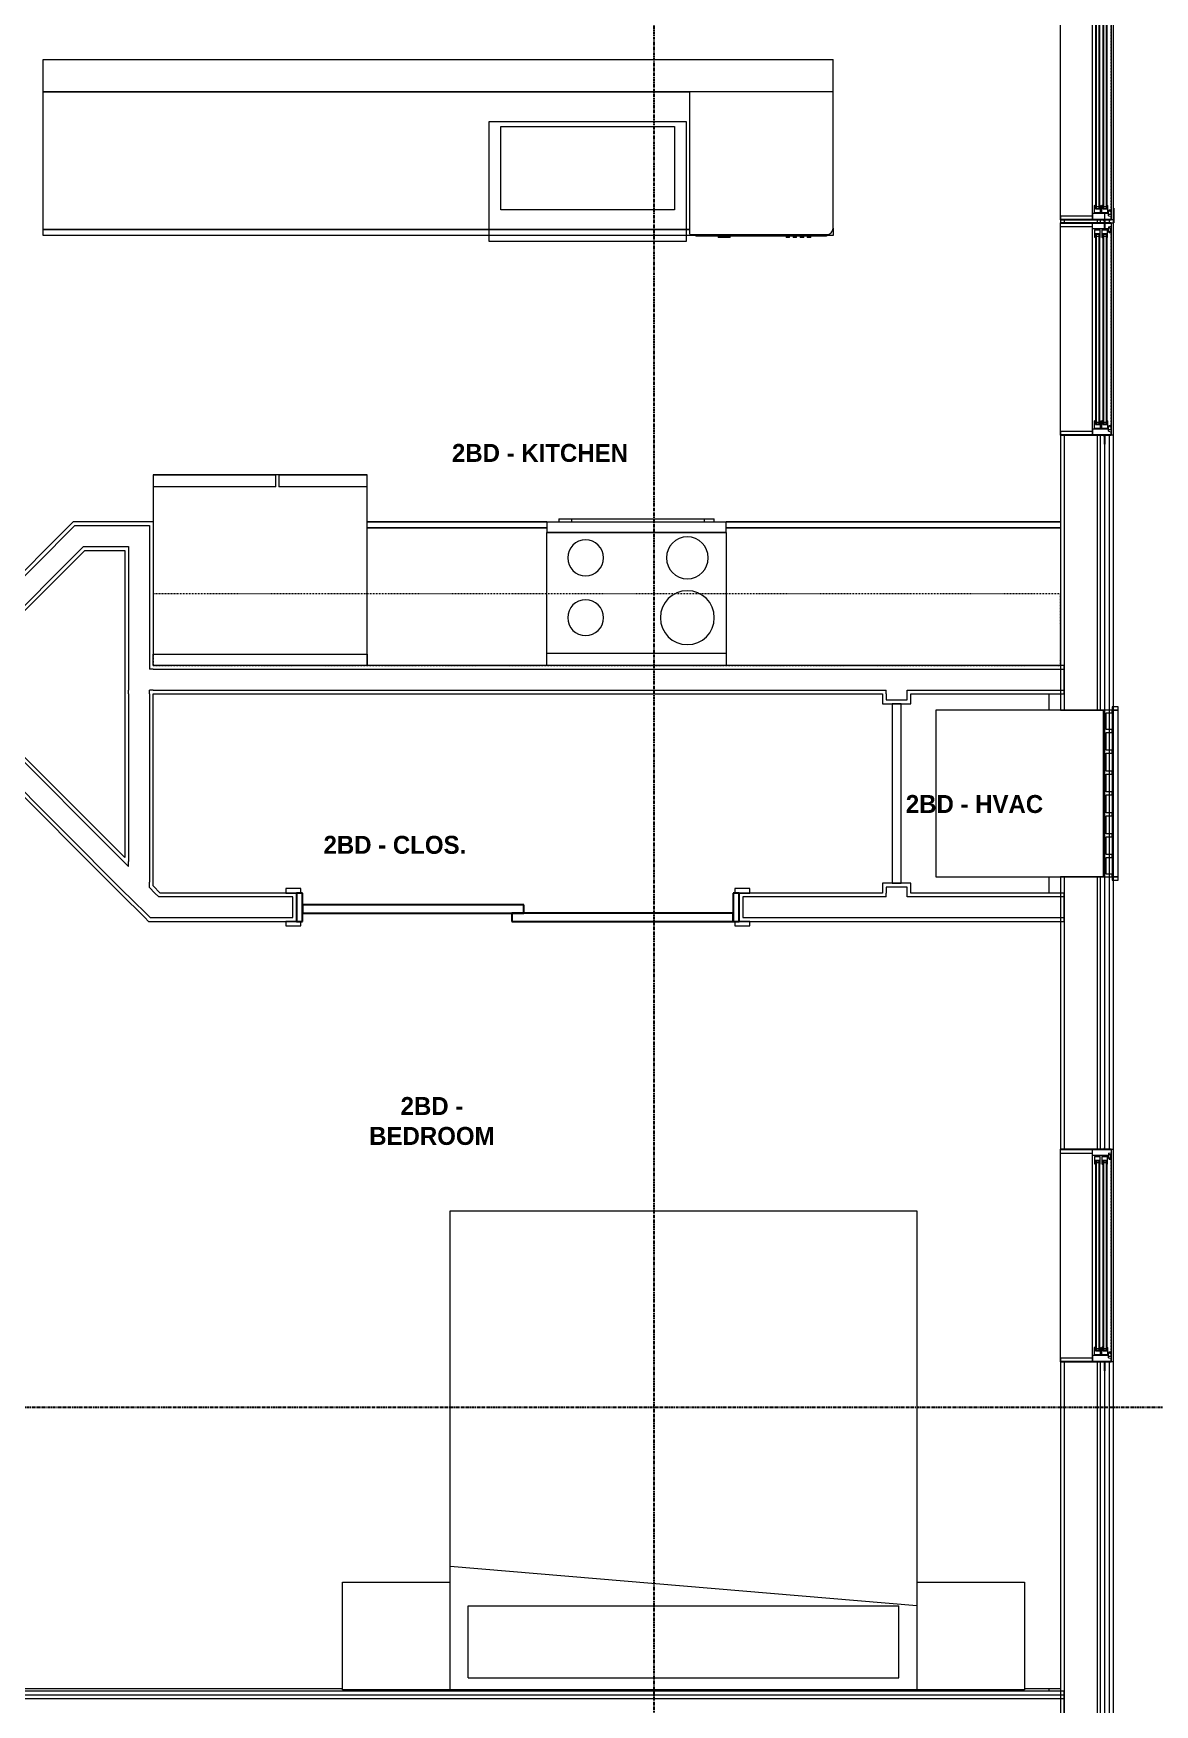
# Model space of a CAD drawing. Header units: inches. Extents: x -4093 to -1777, y 9773 to 12264.
# Drawn here: x -2277.1 to -2089.7, y 10417.6 to 10696.8 of the extents above; entities that cross this region are included whole.
import ezdxf

# ---------------------------------------------------------------- set-up
doc = ezdxf.new("R2010")
doc.units = ezdxf.units.IN
doc.header["$MEASUREMENT"] = 0
doc.linetypes.add('Dash', pattern=[0.25, 0.125, -0.125])
doc.linetypes.add('Grid Line 1_2_', pattern=[0.875, 0.5, -0.125, 0.125, -0.125])
for name, color, linetype, lineweight in [('0-1', 7, 'Continuous', 5), ('0-2', 7, 'Continuous', 9), ('A-AREA-IDEN', 2, 'Continuous', 9), ('A-DETL-GENF', 92, 'Continuous', 18), ('A-DETL-GENF-HDLN', 1, 'Dash', 9), ('A-DOOR-1', 7, 'Continuous', 9), ('A-DOOR-2', 10, 'Continuous', 30), ('A-DOOR-FRAM-1', 10, 'Continuous', 30), ('A-FLOR-1', 7, 'Continuous', 9), ('A-FLOR-2', 192, 'Continuous', 9), ('A-GENM', 5, 'Continuous', 9), ('A-GLAZ', 151, 'Continuous', 18), ('A-GLAZ-1', 151, 'Continuous', 9), ('A-GLAZ-2', 151, 'Continuous', 30), ('A-WALL', 113, 'Continuous', 18), ('A-WALL-1', 7, 'Continuous', 9), ('A-WALL-2', 250, 'Continuous', 18), ('A-WALL-3', 113, 'Continuous', 9), ('I-FURN-1', 7, 'Continuous', 9), ('I-WALL-1', 7, 'Continuous', 9), ('P-SANR-FIXT-1', 7, 'Continuous', 9), ('Q-CASE-1', 7, 'Continuous', 9), ('Q-CASE-HDLN-1', 7, 'Dash', 9), ('Q-SPCQ-1', 7, 'Continuous', 9), ('S-GRID-1', 1, 'Grid Line 1_2_', 30)]:
    doc.layers.add(name, color=color, linetype=linetype, lineweight=lineweight)
doc.styles.add('Century Gothic_B', font='GOTHICB.TTF', dxfattribs={"height": 3})

# ---------------------------------------------------------------- blocks, each defined once
blk = doc.blocks.new('083100 - Access Doors and Panels - Type 1 - ACCESS PANEL - 2-6 X 6-0-3934919-BACKGROUND - 1ST FLOOR')
at = {"layer": 'A-DOOR-1'}
for p, q in [((15, 0.75), (-15, 0.75)), ((-15, 0.75), (-15, -0.75)), ((15, -0.75), (15, 0.75)), ((-15, -0.75), (15, -0.75))]:
    blk.add_line(p, q, dxfattribs=at)
blk = doc.blocks.new('SLIDING - FLUSH - SLIDING - FLUSH - 6-0 x 6-8-4335089-BACKGROUND - 1ST FLOOR')
at = {"layer": 'A-DOOR-1'}
for p, q in [((-36.25, 3), (-38.75, 3)), ((-38.75, 3), (-38.75, 2.25)), ((-36.25, 2.25), (-36.25, 3)), ((36.25, 3), (36.25, 2.25)), ((38.75, 3), (36.25, 3)), ((38.75, 2.25), (38.75, 3)), ((-38.75, 2.25), (-36.25, 2.25)), ((36.25, 2.25), (38.75, 2.25)), ((-36.25, -2.5), (-38.75, -2.5)), ((-38.75, -2.5), (-38.75, -3.25)), ((-36.25, -3.25), (-36.25, -2.5)), ((38.75, -2.5), (36.25, -2.5)), ((36.25, -2.5), (36.25, -3.25)), ((38.75, -3.25), (38.75, -2.5)), ((-38.75, -3.25), (-36.25, -3.25)), ((36.25, -3.25), (38.75, -3.25))]:
    blk.add_line(p, q, dxfattribs=at)
at = {"layer": 'A-DOOR-2'}
for p, q in [((1, 2.25), (-36, 2.25)), ((-36, 2.25), (-36, 0.875)), ((-36, 0.875), (1, 0.875)), ((36, 0.875), (-1, 0.875)), ((-1, 0.875), (-1, -0.5)), ((1, 0.875), (1, 2.25)), ((36, -0.5), (36, 0.875)), ((-1, -0.5), (36, -0.5))]:
    blk.add_line(p, q, dxfattribs=at)
at = {"layer": 'A-DOOR-FRAM-1'}
for p, q in [((-36, 2.25), (-37, 2.25)), ((-37, 2.25), (-37, -2.5)), ((-36, -2.5), (-36, 2.25)), ((37, 2.25), (36, 2.25)), ((36, 2.25), (36, -2.5)), ((37, -2.5), (37, 2.25)), ((-37, -2.5), (-36, -2.5)), ((36, -2.5), (37, -2.5))]:
    blk.add_line(p, q, dxfattribs=at)
blk = doc.blocks.new('Bed-Standard - King 78_ x 80_-V9-BACKGROUND - 1ST FLOOR')
at = {"layer": 'I-FURN-1'}
for p, q in [((-28.31, 41.8), (49.69, 41.8)), ((-28.31, -38.2), (-28.31, 41.8)), ((49.69, 41.8), (49.69, -38.2)), ((49.69, -24.2), (-28.31, -17.63)), ((-25.31, -24.2), (46.69, -24.2)), ((-25.31, -36.2), (-25.31, -24.2)), ((46.69, -36.2), (46.69, -24.2)), ((-25.31, -36.2), (46.69, -36.2)), ((49.69, -38.2), (-28.31, -38.2))]:
    blk.add_line(p, q, dxfattribs=at)
blk = doc.blocks.new('Table-Night Stand - 18_ x 18_ x 24_-V25-BACKGROUND - 1ST FLOOR')
at = {"layer": 'I-FURN-1'}
for p, q in [((0.15, 0), (18.15, 0)), ((18.15, 0), (18.15, -18)), ((18.15, -18), (0.15, -18))]:
    blk.add_line(p, q, dxfattribs=at)
blk = doc.blocks.new('Table-Night Stand - 18_ x 18_ x 24_-V24-BACKGROUND - 1ST FLOOR')
at = {"layer": 'I-FURN-1'}
for p, q in [((0.15, 0), (18.15, 0)), ((0.15, -18), (0.15, 0)), ((18.15, -18), (0.15, -18))]:
    blk.add_line(p, q, dxfattribs=at)
blk = doc.blocks.new('SWING - SINGLE - FLUSH - SWING - FLUSH - 2-10 x 6-8 - PRIVACY-4346066-BACKGROUND - 1ST FLOOR')
at = {"layer": 'A-DOOR-1'}
for p, q in [((-17, 2.87), (-20, 2.87)), ((-20, 2.87), (-20, -2.38)), ((-17, -2.38), (-17, 2.87)), ((20, 2.87), (17, 2.87)), ((17, 2.87), (17, -2.38)), ((20, -2.38), (20, 2.87)), ((-20, -2.38), (-17, -2.38)), ((-17, -2.38), (-20, -2.38)), ((-20, -2.38), (-20, -2.88)), ((-17, -2.88), (-17, -2.38)), ((17, -2.38), (20, -2.38)), ((20, -2.38), (17, -2.38)), ((17, -2.38), (17, -2.88)), ((20, -2.88), (20, -2.38)), ((-20, -2.88), (-17, -2.88)), ((17, -2.88), (20, -2.88))]:
    blk.add_line(p, q, dxfattribs=at)
blk.add_arc((17, 2.37), 34.07, 93.3657, 180, dxfattribs=at)
at = {"layer": 'A-DOOR-2'}
for p, q in [((15, 2.37), (15, 36.38)), ((17, 36.38), (15, 36.38)), ((17, 2.37), (17, 36.38)), ((17, 2.37), (15, 2.37))]:
    blk.add_line(p, q, dxfattribs=at)
blk = doc.blocks.new('OD_CW_Base Cabinet - OD_CW_Base Cabinet-V86-BACKGROUND - 1ST FLOOR')
at = {"layer": 'Q-CASE-1'}
for p, q in [((116.59, 22.12), (116.59, 24)), ((116.59, 24), (116.59, 22.12)), ((0.74, 1), (56.59, 1)), ((56.59, 1), (0.74, 1)), ((0.74, 0), (56.59, 0)), ((56.59, 0), (0.74, 0)), ((86.59, 1), (116.59, 1)), ((116.59, 1), (86.59, 1)), ((86.59, 0), (116.59, 0)), ((116.59, 0), (86.59, 0))]:
    blk.add_line(p, q, dxfattribs=at)
blk = doc.blocks.new('OD_CW_Upper Cabinet - OD_CW_Upper Cabinet-4366986-BACKGROUND - 1ST FLOOR')
at = {"layer": 'Q-CASE-HDLN-1'}
for p, q in [((152.34, 24), (0.74, 24)), ((0.74, 24), (0.74, 12)), ((152.34, 12), (152.34, 24)), ((0.74, 12), (152.34, 12))]:
    blk.add_line(p, q, dxfattribs=at)
blk = doc.blocks.new('Refrigerator_-_Side-by-Side_6047 - 36_ X 30_-345559-BACKGROUND - 1ST FLOOR')
at = {"layer": 'Q-SPCQ-1'}
for p, q in [((17.87, 14.42), (-17.88, 14.42)), ((-17.88, 14.42), (-17.88, -15.58)), ((17.87, -15.58), (17.87, 14.42)), ((-17.88, -13.58), (-3.13, -13.58)), ((-17.88, -13.58), (-17.88, -15.58)), ((-3.13, -15.58), (-3.13, -13.58)), ((-2.63, -13.58), (17.87, -13.58)), ((-2.63, -13.58), (-2.63, -15.58)), ((17.87, -15.58), (17.87, -13.58)), ((-17.88, -15.58), (17.87, -15.58)), ((-3.13, -15.58), (-17.88, -15.58)), ((17.87, -15.58), (-2.63, -15.58))]:
    blk.add_line(p, q, dxfattribs=at)
blk = doc.blocks.new('OD_CW_Base Cabinet - OD_CW_Base Cabinet-4186387-BACKGROUND - 1ST FLOOR')
at = {"layer": 'Q-CASE-1'}
for p, q in [((0.74, 0), (132.74, 0)), ((0.74, -1.2), (0.74, 0)), ((132.74, 0), (132.74, -24)), ((132.74, -24), (24.74, -24))]:
    blk.add_line(p, q, dxfattribs=at)
blk = doc.blocks.new('Dishwasher_15404 - 34_ counter-V83-BACKGROUND - 1ST FLOOR')
at = {"layer": 'Q-SPCQ-1'}
for p, q in [((0, 24), (0, 0)), ((22.8, 24), (0, 24)), ((23.87, 0.2), (23.87, 22.93)), ((24, 22.91), (24.12, 22.91)), ((24.12, 22.91), (24.12, 1.09)), ((24.37, 20.28), (24.12, 20.28)), ((24.12, 19.69), (24.37, 19.69)), ((24.37, 20.28), (24.37, 19.69)), ((24.37, 19.1), (24.12, 19.1)), ((24.12, 18.51), (24.37, 18.51)), ((24.37, 17.92), (24.12, 17.92)), ((24.12, 17.33), (24.37, 17.33)), ((24.37, 19.1), (24.37, 18.51)), ((24.37, 17.92), (24.37, 17.33)), ((24.37, 16.74), (24.12, 16.74)), ((24.12, 16.15), (24.37, 16.15)), ((24.37, 16.74), (24.37, 16.15)), ((24.37, 6.79), (24.12, 6.79)), ((24.37, 6.79), (24.37, 5.81)), ((24.37, 5.81), (24.37, 4.82)), ((24.12, 4.82), (24.37, 4.82)), ((24, 1.09), (24.12, 1.09)), ((0, 0), (23.68, 0))]:
    blk.add_line(p, q, dxfattribs=at)
for centre, radius, start, end in [((22.8, 22.93), 1.07, 360, 90), ((23.68, 0.2), 0.197, 270, 360)]:
    blk.add_arc(centre, radius, start, end, dxfattribs=at)
blk = doc.blocks.new('Range - 24_ x 30_-V87-BACKGROUND - 1ST FLOOR')
at = {"layer": 'Q-SPCQ-1'}
for p, q in [((0, 22), (0, 24)), ((30, 24), (30, 22)), ((0, 1.75), (0, 22)), ((0, 22), (30, 22)), ((30, 22), (30, 1.75)), ((30, 1.75), (0, 1.75)), ((0, 1.75), (30, 1.75)), ((0, 1.75), (0, 0)), ((30, 0), (30, 1.75)), ((30, 0), (0, 0)), ((2, 0), (2, -0.5)), ((3.61, -0.5), (2, -0.5)), ((3.61, 0), (3.61, -0.5)), ((25.87, -0.5), (3.61, -0.5)), ((25.87, -0.5), (25.87, 0)), ((28, -0.5), (25.87, -0.5)), ((28, -0.5), (28, 0))]:
    blk.add_line(p, q, dxfattribs=at)
for centre, radius, start, end in [((6.5, 16), 4.5, 0, 180), ((23.5, 16), 3, 0, 180), ((6.5, 16), 4.5, 180, 360), ((23.5, 16), 3, 180, 360), ((6.5, 6), 3.5, 0, 180), ((23.5, 6), 3, 0, 180), ((6.5, 6), 3.5, 180, 360), ((23.5, 6), 3, 180, 360)]:
    blk.add_arc(centre, radius, start, end, dxfattribs=at)
blk = doc.blocks.new('Stainless Steel Farmhous Kitchen Sink - Stainless Steel Farmhous Kitchen Sink-2443921-BACKGROUND - 1ST FLOOR')
at = {"layer": 'P-SANR-FIXT-1'}
for p, q in [((0, -2.25), (-33, -2.25)), ((-33, -2.25), (-33, -22.2)), ((0, -22.2), (0, -2.25)), ((-31, -16.96), (-31, -3)), ((-31, -3), (-2, -3)), ((-2, -3), (-2, -16.96)), ((-2, -16.96), (-31, -16.96)), ((-33, -22.2), (0, -22.2))]:
    blk.add_line(p, q, dxfattribs=at)
blk = doc.blocks.new('CTR - 1st Phase - Unit Layouts_rvt-1-BACKGROUND - 1ST FLOOR')
at = {"layer": 'A-FLOR-1'}
for p, q in [((-2279.22, 10420.23), (-2225.45, 10420.23)), ((-2111.45, 10420.23), (-2105.45, 10420.23))]:
    blk.add_line(p, q, dxfattribs=at)
at = {"layer": 'A-WALL-1'}
for p, q in [((-2275.45, 10692.42), (-2143.45, 10692.42)), ((-2275.45, 10687.04), (-2275.45, 10692.42)), ((-2143.45, 10687.04), (-2143.45, 10692.42)), ((-2167.45, 10687.04), (-2275.45, 10687.04)), ((-2270.44, 10615.16), (-2294.17, 10591.44)), ((-2269.56, 10615.16), (-2270.44, 10615.16)), ((-2263.72, 10615.16), (-2269.56, 10615.16)), ((-2257.05, 10615.16), (-2263.72, 10615.16)), ((-2290.81, 10588.08), (-2268.47, 10610.41)), ((-2268.47, 10610.41), (-2261.8, 10610.41)), ((-2261.8, 10610.41), (-2261.8, 10586.41)), ((-2257.05, 10591.16), (-2257.05, 10593.04)), ((-2104.82, 10591.16), (-2257.05, 10591.16)), ((-2104.82, 10586.41), (-2104.82, 10591.16)), ((-2261.8, 10559.08), (-2290.81, 10588.08)), ((-2261.8, 10586.41), (-2261.8, 10559.08)), ((-2257.05, 10586.41), (-2135.2, 10586.41)), ((-2257.05, 10554.33), (-2257.05, 10586.41)), ((-2135.2, 10586.41), (-2135.2, 10584.79)), ((-2130.45, 10586.41), (-2104.82, 10586.41)), ((-2130.45, 10584.79), (-2130.45, 10586.41)), ((-2294.17, 10584.72), (-2262.61, 10553.16)), ((-2135.2, 10584.79), (-2130.45, 10584.79)), ((-2130.45, 10554.79), (-2135.2, 10554.79)), ((-2135.2, 10554.79), (-2135.2, 10553.16)), ((-2130.45, 10553.16), (-2130.45, 10554.79)), ((-2262.61, 10553.16), (-2258.48, 10549.04)), ((-2255.89, 10553.16), (-2257.05, 10554.33)), ((-2233.13, 10553.16), (-2255.89, 10553.16)), ((-2233.13, 10548.41), (-2233.13, 10553.16)), ((-2135.2, 10553.16), (-2159.13, 10553.16)), ((-2159.13, 10553.16), (-2159.13, 10548.41)), ((-2104.82, 10553.16), (-2130.45, 10553.16)), ((-2104.82, 10548.41), (-2104.82, 10553.16)), ((-2258.48, 10549.04), (-2257.86, 10548.41)), ((-2257.86, 10548.41), (-2233.13, 10548.41)), ((-2159.13, 10548.41), (-2104.82, 10548.41))]:
    blk.add_line(p, q, dxfattribs=at)
at = {"layer": 'A-WALL-2'}
for p, q in [((-2270.18, 10614.54), (-2293.72, 10591)), ((-2270.18, 10614.54), (-2265.23, 10614.54)), ((-2265.23, 10614.54), (-2264.35, 10614.54)), ((-2264.35, 10614.54), (-2257.68, 10614.54)), ((-2257.68, 10614.54), (-2257.68, 10611.04)), ((-2268.73, 10611.04), (-2291.25, 10588.52)), ((-2268.73, 10611.04), (-2267.85, 10611.04)), ((-2267.85, 10611.04), (-2261.18, 10611.04)), ((-2261.18, 10611.04), (-2261.18, 10610.41)), ((-2261.18, 10610.41), (-2261.18, 10587.04)), ((-2257.68, 10611.04), (-2257.68, 10610.41)), ((-2257.68, 10610.41), (-2257.68, 10590.54)), ((-2291.69, 10588.08), (-2261.18, 10557.57)), ((-2257.05, 10590.54), (-2257.68, 10590.54)), ((-2257.05, 10590.54), (-2104.82, 10590.54)), ((-2294.17, 10585.61), (-2261.73, 10553.16)), ((-2261.18, 10586.41), (-2261.18, 10587.04)), ((-2261.18, 10586.41), (-2261.18, 10558.45)), ((-2257.05, 10587.04), (-2257.68, 10587.04)), ((-2257.68, 10586.41), (-2257.68, 10587.04)), ((-2257.68, 10586.41), (-2257.68, 10554.95)), ((-2257.05, 10587.04), (-2134.57, 10587.04)), ((-2134.57, 10586.41), (-2134.57, 10587.04)), ((-2134.57, 10586.41), (-2134.57, 10585.41)), ((-2134.57, 10585.41), (-2132.82, 10585.41)), ((-2132.82, 10585.41), (-2131.07, 10585.41)), ((-2131.07, 10587.04), (-2104.82, 10587.04)), ((-2131.07, 10586.41), (-2131.07, 10587.04)), ((-2131.07, 10585.41), (-2131.07, 10586.41)), ((-2261.18, 10557.57), (-2261.18, 10558.45)), ((-2257.68, 10554.07), (-2257.68, 10554.95)), ((-2261.1, 10552.54), (-2261.73, 10553.16)), ((-2257.6, 10549.04), (-2261.1, 10552.54)), ((-2257.68, 10554.07), (-2256.78, 10553.16)), ((-2256.15, 10552.54), (-2256.78, 10553.16)), ((-2233.75, 10552.54), (-2256.15, 10552.54)), ((-2233.75, 10550.79), (-2233.75, 10552.54)), ((-2134.57, 10552.54), (-2158.5, 10552.54)), ((-2158.5, 10552.54), (-2158.5, 10550.79)), ((-2132.82, 10554.16), (-2134.57, 10554.16)), ((-2134.57, 10554.16), (-2134.57, 10553.16)), ((-2134.57, 10552.54), (-2134.57, 10553.16)), ((-2131.07, 10554.16), (-2132.82, 10554.16)), ((-2131.07, 10553.16), (-2131.07, 10554.16)), ((-2131.07, 10552.54), (-2131.07, 10553.16)), ((-2104.82, 10552.54), (-2131.07, 10552.54)), ((-2257.6, 10549.04), (-2233.75, 10549.04)), ((-2233.75, 10549.04), (-2233.75, 10550.79)), ((-2158.5, 10550.79), (-2158.5, 10549.04)), ((-2158.5, 10549.04), (-2104.82, 10549.04))]:
    blk.add_line(p, q, dxfattribs=at)
at = {"layer": 'Q-CASE-1'}
for p, q in [((-2275.45, 10664.04), (-2275.45, 10687.04)), ((-2275.45, 10687.04), (-2167.45, 10687.04)), ((-2167.45, 10664.04), (-2275.45, 10664.04)), ((-2275.45, 10663.04), (-2275.45, 10664.04)), ((-2275.45, 10664.04), (-2167.45, 10664.04)), ((-2143.45, 10664.04), (-2143.47, 10664.04)), ((-2143.47, 10664.04), (-2143.45, 10664.04)), ((-2143.45, 10664.24), (-2143.45, 10664.04)), ((-2143.45, 10664.04), (-2143.45, 10663.04)), ((-2143.45, 10663.04), (-2275.45, 10663.04))]:
    blk.add_line(p, q, dxfattribs=at)
at = {"layer": '0-2'}
for name, p, rotation in [('OD_CW_Base Cabinet - OD_CW_Base Cabinet-4186387-BACKGROUND - 1ST FLOOR', (-2142.71, 10663.04), 180), ('Dishwasher_15404 - 34_ counter-V83-BACKGROUND - 1ST FLOOR', (-2167.45, 10687.04), 269.9999999999966), ('Refrigerator_-_Side-by-Side_6047 - 36_ X 30_-345559-BACKGROUND - 1ST FLOOR', (-2239.18, 10607.46), 180), ('OD_CW_Base Cabinet - OD_CW_Base Cabinet-V86-BACKGROUND - 1ST FLOOR', (-2104.71, 10615.16), 180), ('Range - 24_ x 30_-V87-BACKGROUND - 1ST FLOOR', (-2161.3, 10615.16), 180), ('OD_CW_Upper Cabinet - OD_CW_Upper Cabinet-4366986-BACKGROUND - 1ST FLOOR', (-2104.71, 10615.16), 180), ('SWING - SINGLE - FLUSH - SWING - FLUSH - 2-10 x 6-8 - PRIVACY-4346066-BACKGROUND - 1ST FLOOR', (-2311.9, 10570.34), 225.0000000000703), ('083100 - Access Doors and Panels - Type 1 - ACCESS PANEL - 2-6 X 6-0-3934919-BACKGROUND - 1ST FLOOR', (-2132.82, 10569.79), 90.00000000004707), ('SLIDING - FLUSH - SLIDING - FLUSH - 6-0 x 6-8-4335089-BACKGROUND - 1ST FLOOR', (-2196.13, 10550.66), 180)]:
    blk.add_blockref(name, p, dxfattribs=dict(at, rotation=rotation))
for name, p in [('Stainless Steel Farmhous Kitchen Sink - Stainless Steel Farmhous Kitchen Sink-2443921-BACKGROUND - 1ST FLOOR', (-2167.95, 10684.25)), ('Bed-Standard - King 78_ x 80_-V9-BACKGROUND - 1ST FLOOR', (-2179.14, 10458.24)), ('Table-Night Stand - 18_ x 18_ x 24_-V24-BACKGROUND - 1ST FLOOR', (-2225.6, 10438.04)), ('Table-Night Stand - 18_ x 18_ x 24_-V25-BACKGROUND - 1ST FLOOR', (-2129.6, 10438.04))]:
    blk.add_blockref(name, p, dxfattribs=at)
blk = doc.blocks.new('CTR - 1st Phase - Common Walls_rvt-1-BACKGROUND - 1ST FLOOR')
at = {"layer": 'A-WALL-2'}
for p, q in [((-2104.82, 10419.16), (-2436.85, 10419.16)), ((-2104.82, 10418.54), (-2436.22, 10418.54))]:
    blk.add_line(p, q, dxfattribs=at)
at = {"layer": 'I-WALL-1'}
for p, q in [((-2104.82, 10419.79), (-2437.47, 10419.79)), ((-2104.82, 10410.66), (-2104.82, 10419.79))]:
    blk.add_line(p, q, dxfattribs=at)
blk = doc.blocks.new('CTR - 1st Phase - Structure_rvt-1-BACKGROUND - 1ST FLOOR')
at = {"layer": 'S-GRID-1'}
for p, q in [((-2173.32, 9772.61), (-2173.32, 12247.5)), ((-1777.25, 10467.19), (-4076.95, 10467.19))]:
    blk.add_line(p, q, dxfattribs=at)
blk = doc.blocks.new('Window-Double_Hung-Marvin-Essential - 1-WIDE _TEMP LOWER_ ESDH3066-3454273-BACKGROUND - 1ST FLOOR')
at = {"layer": 'A-DETL-GENF'}
for p, q in [((-16.72, -0.94), (-17.75, -0.94)), ((-17.75, -4.03), (-17.75, -0.94)), ((-16.72, -3.52), (-16.72, -0.94)), ((-16.56, -1.28), (-15.34, -1.28)), ((-16.56, -1.28), (-16.56, -2.22)), ((-15.34, -2.22), (-16.56, -2.22)), ((-16.56, -2.5), (-15.34, -2.5)), ((-16.56, -2.5), (-16.56, -3.44)), ((-15.28, -1.4), (-15.94, -1.4)), ((-15.94, -1.4), (-15.94, -2.12)), ((-15.94, -2.12), (-15.28, -2.12)), ((-15.28, -2.62), (-15.94, -2.62)), ((-15.94, -2.62), (-15.94, -3.34)), ((15.84, -1.41), (-15.84, -1.41)), ((-15.84, -1.41), (-15.84, -2.1)), ((15.84, -1.54), (-15.84, -1.54)), ((15.84, -1.98), (-15.84, -1.98)), ((15.84, -2.1), (-15.84, -2.1)), ((15.84, -2.63), (-15.84, -2.63)), ((-15.84, -2.63), (-15.84, -3.32)), ((15.84, -2.76), (-15.84, -2.76)), ((-15.54, -1.54), (-15.54, -1.98)), ((-15.54, -2.76), (-15.54, -3.2)), ((-15.34, -1.28), (-15.28, -1.34)), ((-15.34, -2.22), (-15.28, -2.16)), ((-15.34, -2.5), (-15.28, -2.56)), ((-15.28, -1.34), (-15.28, -1.4)), ((-15.28, -2.12), (-15.28, -2.16)), ((-15.28, -2.56), (-15.28, -2.62)), ((15.34, -1.28), (15.28, -1.34)), ((15.28, -1.34), (15.28, -1.4)), ((15.28, -1.4), (15.94, -1.4)), ((15.28, -2.12), (15.28, -2.16)), ((15.94, -2.12), (15.28, -2.12)), ((15.34, -2.22), (15.28, -2.16)), ((15.34, -2.5), (15.28, -2.56)), ((15.28, -2.56), (15.28, -2.62)), ((15.28, -2.62), (15.94, -2.62)), ((16.56, -1.28), (15.34, -1.28)), ((15.34, -2.22), (16.56, -2.22)), ((16.56, -2.5), (15.34, -2.5)), ((15.54, -1.54), (15.54, -1.98)), ((15.54, -2.76), (15.54, -3.2)), ((15.84, -1.41), (15.84, -2.1)), ((15.84, -2.63), (15.84, -3.32)), ((15.94, -1.4), (15.94, -2.12)), ((15.94, -2.62), (15.94, -3.34)), ((16.56, -1.28), (16.56, -2.22)), ((16.56, -2.5), (16.56, -3.44)), ((16.72, -3.52), (16.72, -0.94)), ((16.72, -0.94), (17.75, -0.94)), ((17.75, -4.03), (17.75, -0.94)), ((-19.25, -2.98), (-19.25, -2.94)), ((-19.25, -2.94), (-17.9, -2.94)), ((-17.75, -2.98), (-19.25, -2.98)), ((-17.9, -2.94), (-17.9, -2.83)), ((-17.9, -2.83), (-17.75, -2.83)), ((-17.75, -4.03), (-17.16, -4.03)), ((-17.08, -3.62), (-17.16, -4.03)), ((-17.08, -3.62), (-16.19, -3.62)), ((-16.85, -4), (-16.85, -3.62)), ((-16.3, -4), (-16.85, -4)), ((-16.38, -3.52), (-16.72, -3.52)), ((-15.34, -3.44), (-16.56, -3.44)), ((-16.38, -3.62), (-16.38, -3.52)), ((-16.18, -3.76), (-16.3, -3.76)), ((-16.3, -3.76), (-16.3, -4)), ((-16.19, -3.62), (-16.19, -3.72)), ((-16.19, -3.72), (-16.1, -3.72)), ((-16.18, -3.97), (-16.18, -3.76)), ((-16.18, -3.97), (-16.1, -3.97)), ((-16.1, -3.72), (-16.1, -3.97)), ((-15.94, -3.34), (-15.28, -3.34)), ((15.84, -3.2), (-15.84, -3.2)), ((15.84, -3.32), (-15.84, -3.32)), ((-15.34, -3.44), (-15.28, -3.38)), ((-15.28, -3.34), (-15.28, -3.38)), ((15.28, -3.34), (15.28, -3.38)), ((15.94, -3.34), (15.28, -3.34)), ((15.34, -3.44), (15.28, -3.38)), ((15.34, -3.44), (16.56, -3.44)), ((16.19, -3.72), (16.1, -3.72)), ((16.1, -3.72), (16.1, -3.97)), ((16.18, -3.97), (16.1, -3.97)), ((16.18, -3.97), (16.18, -3.76)), ((16.18, -3.76), (16.3, -3.76)), ((17.08, -3.62), (16.19, -3.62)), ((16.19, -3.62), (16.19, -3.72)), ((16.3, -3.76), (16.3, -4)), ((16.3, -4), (16.85, -4)), ((16.38, -3.62), (16.38, -3.52)), ((16.38, -3.52), (16.72, -3.52)), ((16.85, -4), (16.85, -3.62)), ((17.08, -3.62), (17.16, -4.03)), ((17.75, -4.03), (17.16, -4.03)), ((17.9, -2.83), (17.75, -2.83)), ((17.75, -2.98), (19.25, -2.98)), ((17.9, -2.94), (17.9, -2.83)), ((19.25, -2.94), (17.9, -2.94)), ((19.25, -2.98), (19.25, -2.94))]:
    blk.add_line(p, q, dxfattribs=at)
at = {"layer": 'A-DETL-GENF-HDLN'}
blk.add_line((16.1, -3.97), (-16.5, -3.97), dxfattribs=at)
at = {"layer": 'A-GLAZ'}
for p, q in [((-17.13, 4.44), (-17.75, 4.44)), ((-17.13, -0.91), (-17.13, 4.44)), ((17.12, 4.44), (17.75, 4.44)), ((17.12, 4.44), (17.12, -0.91))]:
    blk.add_line(p, q, dxfattribs=at)
at = {"layer": 'A-GLAZ-1'}
for p, q in [((-17.75, 4.44), (17.75, 4.44)), ((-17.75, -0.94), (17.75, -0.94)), ((17.75, -4.03), (-17.75, -4.03))]:
    blk.add_line(p, q, dxfattribs=at)
at = {"layer": 'A-GLAZ-2'}
for p, q in [((-17.75, -0.91), (-17.75, 4.44)), ((17.75, 4.44), (17.75, -0.91)), ((-17.75, -4.03), (-17.75, -0.94)), ((17.75, -0.94), (17.75, -4.03))]:
    blk.add_line(p, q, dxfattribs=at)
blk = doc.blocks.new('Window-Double_Hung-Marvin-Essential - 2-WIDE _TEMP ALL LOW_ ESDH3066-3454288-BACKGROUND - 1ST FLOOR')
at = {"layer": 'A-DETL-GENF'}
for p, q in [((-16.72, -0.94), (-17.75, -0.94)), ((-17.75, -4.03), (-17.75, -0.94)), ((-16.72, -3.52), (-16.72, -0.94)), ((-16.56, -1.28), (-15.34, -1.28)), ((-16.56, -1.28), (-16.56, -2.22)), ((-15.34, -2.22), (-16.56, -2.22)), ((-16.56, -2.5), (-15.34, -2.5)), ((-16.56, -2.5), (-16.56, -3.44)), ((-15.28, -1.4), (-15.94, -1.4)), ((-15.94, -1.4), (-15.94, -2.12)), ((-15.94, -2.12), (-15.28, -2.12)), ((-15.28, -2.62), (-15.94, -2.62)), ((-15.94, -2.62), (-15.94, -3.34)), ((15.84, -1.41), (-15.84, -1.41)), ((-15.84, -1.41), (-15.84, -2.1)), ((15.84, -1.54), (-15.84, -1.54)), ((15.84, -1.98), (-15.84, -1.98)), ((15.84, -2.1), (-15.84, -2.1)), ((15.84, -2.63), (-15.84, -2.63)), ((-15.84, -2.63), (-15.84, -3.32)), ((15.84, -2.76), (-15.84, -2.76)), ((-15.54, -1.54), (-15.54, -1.98)), ((-15.54, -2.76), (-15.54, -3.2)), ((-15.34, -1.28), (-15.28, -1.34)), ((-15.34, -2.22), (-15.28, -2.16)), ((-15.34, -2.5), (-15.28, -2.56)), ((-15.28, -1.34), (-15.28, -1.4)), ((-15.28, -2.12), (-15.28, -2.16)), ((-15.28, -2.56), (-15.28, -2.62)), ((15.34, -1.28), (15.28, -1.34)), ((15.28, -1.34), (15.28, -1.4)), ((15.28, -1.4), (15.94, -1.4)), ((15.28, -2.12), (15.28, -2.16)), ((15.94, -2.12), (15.28, -2.12)), ((15.34, -2.22), (15.28, -2.16)), ((15.34, -2.5), (15.28, -2.56)), ((15.28, -2.56), (15.28, -2.62)), ((15.28, -2.62), (15.94, -2.62)), ((16.56, -1.28), (15.34, -1.28)), ((15.34, -2.22), (16.56, -2.22)), ((16.56, -2.5), (15.34, -2.5)), ((15.54, -1.54), (15.54, -1.98)), ((15.54, -2.76), (15.54, -3.2)), ((15.84, -1.41), (15.84, -2.1)), ((15.84, -2.63), (15.84, -3.32)), ((15.94, -1.4), (15.94, -2.12)), ((15.94, -2.62), (15.94, -3.34)), ((16.56, -1.28), (16.56, -2.22)), ((16.56, -2.5), (16.56, -3.44)), ((16.72, -3.52), (16.72, -0.94)), ((16.72, -0.94), (17.75, -0.94)), ((17.75, -4.03), (17.75, -0.94)), ((-19.25, -2.98), (-19.25, -2.94)), ((-19.25, -2.94), (-17.9, -2.94)), ((-17.75, -2.98), (-19.25, -2.98)), ((-17.9, -2.94), (-17.9, -2.83)), ((-17.9, -2.83), (-17.75, -2.83)), ((-17.75, -4.03), (-17.16, -4.03)), ((-17.08, -3.62), (-17.16, -4.03)), ((-17.08, -3.62), (-16.19, -3.62)), ((-16.85, -4), (-16.85, -3.62)), ((-16.3, -4), (-16.85, -4)), ((-16.38, -3.52), (-16.72, -3.52)), ((-15.34, -3.44), (-16.56, -3.44)), ((-16.38, -3.62), (-16.38, -3.52)), ((-16.18, -3.76), (-16.3, -3.76)), ((-16.3, -3.76), (-16.3, -4)), ((-16.19, -3.62), (-16.19, -3.72)), ((-16.19, -3.72), (-16.1, -3.72)), ((-16.18, -3.97), (-16.18, -3.76)), ((-16.18, -3.97), (-16.1, -3.97)), ((-16.1, -3.72), (-16.1, -3.97)), ((-15.94, -3.34), (-15.28, -3.34)), ((15.84, -3.2), (-15.84, -3.2)), ((15.84, -3.32), (-15.84, -3.32)), ((-15.34, -3.44), (-15.28, -3.38)), ((-15.28, -3.34), (-15.28, -3.38)), ((15.28, -3.34), (15.28, -3.38)), ((15.94, -3.34), (15.28, -3.34)), ((15.34, -3.44), (15.28, -3.38)), ((15.34, -3.44), (16.56, -3.44)), ((16.19, -3.72), (16.1, -3.72)), ((16.1, -3.72), (16.1, -3.97)), ((16.18, -3.97), (16.1, -3.97)), ((16.18, -3.97), (16.18, -3.76)), ((16.18, -3.76), (16.3, -3.76)), ((17.08, -3.62), (16.19, -3.62)), ((16.19, -3.62), (16.19, -3.72)), ((16.3, -3.76), (16.3, -4)), ((16.3, -4), (16.85, -4)), ((16.38, -3.62), (16.38, -3.52)), ((16.38, -3.52), (16.72, -3.52)), ((16.85, -4), (16.85, -3.62)), ((17.08, -3.62), (17.16, -4.03)), ((17.75, -4.03), (17.16, -4.03)), ((17.9, -2.83), (17.75, -2.83)), ((17.75, -2.98), (19.25, -2.98)), ((17.9, -2.94), (17.9, -2.83)), ((19.25, -2.94), (17.9, -2.94)), ((19.25, -2.98), (19.25, -2.94))]:
    blk.add_line(p, q, dxfattribs=at)
at = {"layer": 'A-DETL-GENF-HDLN'}
blk.add_line((16.1, -3.97), (-16.5, -3.97), dxfattribs=at)
at = {"layer": 'A-GLAZ'}
for p, q in [((-17.13, 4.44), (-17.75, 4.44)), ((-17.13, -0.91), (-17.13, 4.44)), ((17.12, 4.44), (17.75, 4.44)), ((17.12, 4.44), (17.12, -0.91))]:
    blk.add_line(p, q, dxfattribs=at)
at = {"layer": 'A-GLAZ-1'}
for p, q in [((-17.75, 4.44), (17.75, 4.44)), ((-17.75, -0.94), (17.75, -0.94)), ((17.75, -4.03), (-17.75, -4.03)), ((17.75, -4.44), (20.21, -4.44)), ((17.75, -4.5), (17.75, -4.44)), ((20.21, -4.5), (17.75, -4.5)), ((20.21, -4.44), (20.21, -4.5))]:
    blk.add_line(p, q, dxfattribs=at)
at = {"layer": 'A-GLAZ-2'}
for p, q in [((-17.75, -0.91), (-17.75, 4.44)), ((17.75, 4.44), (17.75, -0.91)), ((-17.75, -4.03), (-17.75, -0.94)), ((17.75, -0.94), (17.75, -4.03))]:
    blk.add_line(p, q, dxfattribs=at)
blk = doc.blocks.new('Window-Double_Hung-Marvin-Essential - 2-WIDE _TEMP ALL LOW_ ESDH3066-3454284-BACKGROUND - 1ST FLOOR')
at = {"layer": 'A-DETL-GENF'}
for p, q in [((-16.72, -0.94), (-17.75, -0.94)), ((-17.75, -4.03), (-17.75, -0.94)), ((-16.72, -3.52), (-16.72, -0.94)), ((-16.56, -1.28), (-15.34, -1.28)), ((-16.56, -1.28), (-16.56, -2.22)), ((-15.34, -2.22), (-16.56, -2.22)), ((-16.56, -2.5), (-15.34, -2.5)), ((-16.56, -2.5), (-16.56, -3.44)), ((-15.28, -1.4), (-15.94, -1.4)), ((-15.94, -1.4), (-15.94, -2.12)), ((-15.94, -2.12), (-15.28, -2.12)), ((-15.28, -2.62), (-15.94, -2.62)), ((-15.94, -2.62), (-15.94, -3.34)), ((15.84, -1.41), (-15.84, -1.41)), ((-15.84, -1.41), (-15.84, -2.1)), ((15.84, -1.54), (-15.84, -1.54)), ((15.84, -1.98), (-15.84, -1.98)), ((15.84, -2.1), (-15.84, -2.1)), ((15.84, -2.63), (-15.84, -2.63)), ((-15.84, -2.63), (-15.84, -3.32)), ((15.84, -2.76), (-15.84, -2.76)), ((-15.54, -1.54), (-15.54, -1.98)), ((-15.54, -2.76), (-15.54, -3.2)), ((-15.34, -1.28), (-15.28, -1.34)), ((-15.34, -2.22), (-15.28, -2.16)), ((-15.34, -2.5), (-15.28, -2.56)), ((-15.28, -1.34), (-15.28, -1.4)), ((-15.28, -2.12), (-15.28, -2.16)), ((-15.28, -2.56), (-15.28, -2.62)), ((15.34, -1.28), (15.28, -1.34)), ((15.28, -1.34), (15.28, -1.4)), ((15.28, -1.4), (15.94, -1.4)), ((15.28, -2.12), (15.28, -2.16)), ((15.94, -2.12), (15.28, -2.12)), ((15.34, -2.22), (15.28, -2.16)), ((15.34, -2.5), (15.28, -2.56)), ((15.28, -2.56), (15.28, -2.62)), ((15.28, -2.62), (15.94, -2.62)), ((16.56, -1.28), (15.34, -1.28)), ((15.34, -2.22), (16.56, -2.22)), ((16.56, -2.5), (15.34, -2.5)), ((15.54, -1.54), (15.54, -1.98)), ((15.54, -2.76), (15.54, -3.2)), ((15.84, -1.41), (15.84, -2.1)), ((15.84, -2.63), (15.84, -3.32)), ((15.94, -1.4), (15.94, -2.12)), ((15.94, -2.62), (15.94, -3.34)), ((16.56, -1.28), (16.56, -2.22)), ((16.56, -2.5), (16.56, -3.44)), ((16.72, -3.52), (16.72, -0.94)), ((16.72, -0.94), (17.75, -0.94)), ((17.75, -4.03), (17.75, -0.94)), ((-19.25, -2.98), (-19.25, -2.94)), ((-19.25, -2.94), (-17.9, -2.94)), ((-17.75, -2.98), (-19.25, -2.98)), ((-17.9, -2.94), (-17.9, -2.83)), ((-17.9, -2.83), (-17.75, -2.83)), ((-17.75, -4.03), (-17.16, -4.03)), ((-17.08, -3.62), (-17.16, -4.03)), ((-17.08, -3.62), (-16.19, -3.62)), ((-16.85, -4), (-16.85, -3.62)), ((-16.3, -4), (-16.85, -4)), ((-16.38, -3.52), (-16.72, -3.52)), ((-15.34, -3.44), (-16.56, -3.44)), ((-16.38, -3.62), (-16.38, -3.52)), ((-16.18, -3.76), (-16.3, -3.76)), ((-16.3, -3.76), (-16.3, -4)), ((-16.19, -3.62), (-16.19, -3.72)), ((-16.19, -3.72), (-16.1, -3.72)), ((-16.18, -3.97), (-16.18, -3.76)), ((-16.18, -3.97), (-16.1, -3.97)), ((-16.1, -3.72), (-16.1, -3.97)), ((-15.94, -3.34), (-15.28, -3.34)), ((15.84, -3.2), (-15.84, -3.2)), ((15.84, -3.32), (-15.84, -3.32)), ((-15.34, -3.44), (-15.28, -3.38)), ((-15.28, -3.34), (-15.28, -3.38)), ((15.28, -3.34), (15.28, -3.38)), ((15.94, -3.34), (15.28, -3.34)), ((15.34, -3.44), (15.28, -3.38)), ((15.34, -3.44), (16.56, -3.44)), ((16.19, -3.72), (16.1, -3.72)), ((16.1, -3.72), (16.1, -3.97)), ((16.18, -3.97), (16.1, -3.97)), ((16.18, -3.97), (16.18, -3.76)), ((16.18, -3.76), (16.3, -3.76)), ((17.08, -3.62), (16.19, -3.62)), ((16.19, -3.62), (16.19, -3.72)), ((16.3, -3.76), (16.3, -4)), ((16.3, -4), (16.85, -4)), ((16.38, -3.62), (16.38, -3.52)), ((16.38, -3.52), (16.72, -3.52)), ((16.85, -4), (16.85, -3.62)), ((17.08, -3.62), (17.16, -4.03)), ((17.75, -4.03), (17.16, -4.03)), ((17.9, -2.83), (17.75, -2.83)), ((17.75, -2.98), (19.25, -2.98)), ((17.9, -2.94), (17.9, -2.83)), ((19.25, -2.94), (17.9, -2.94)), ((19.25, -2.98), (19.25, -2.94))]:
    blk.add_line(p, q, dxfattribs=at)
at = {"layer": 'A-DETL-GENF-HDLN'}
blk.add_line((16.1, -3.97), (-16.5, -3.97), dxfattribs=at)
at = {"layer": 'A-GLAZ'}
for p, q in [((-17.13, 4.44), (-17.75, 4.44)), ((-17.13, -0.91), (-17.13, 4.44)), ((17.12, 4.44), (17.75, 4.44)), ((17.12, 4.44), (17.12, -0.91))]:
    blk.add_line(p, q, dxfattribs=at)
at = {"layer": 'A-GLAZ-1'}
for p, q in [((-17.75, 4.44), (17.75, 4.44)), ((-17.75, -0.94), (17.75, -0.94)), ((17.75, -4.03), (-17.75, -4.03))]:
    blk.add_line(p, q, dxfattribs=at)
at = {"layer": 'A-GLAZ-2'}
for p, q in [((-17.75, -0.91), (-17.75, 4.44)), ((17.75, 4.44), (17.75, -0.91)), ((-17.75, -4.03), (-17.75, -0.94)), ((17.75, -0.94), (17.75, -4.03))]:
    blk.add_line(p, q, dxfattribs=at)
blk = doc.blocks.new('V-Series_EWC4_SPVU_RFA_2015 - 1ST FLOOR-2484708-BACKGROUND - 1ST FLOOR')
at = {"layer": 'A-GENM'}
for p, q in [((-3126.69, 12090.69), (-3127.25, 12090.69)), ((-3127.25, 12090.69), (-3127.25, 12089.69)), ((-3098.81, 12090.69), (-3126.69, 12090.69)), ((-3126.69, 12090.69), (-3126.69, 12089.69)), ((-3126.69, 12089.69), (-3126.69, 12090.69)), ((-3098.81, 12089.69), (-3098.81, 12090.69)), ((-3098.25, 12090.69), (-3098.81, 12090.69)), ((-3098.81, 12090.69), (-3098.81, 12089.69)), ((-3098.25, 12089.69), (-3098.25, 12090.69)), ((-3127.25, 12089.69), (-3126.69, 12089.69)), ((-3126.69, 12089.69), (-3098.81, 12089.69)), ((-3126.69, 12089.69), (-3126.69, 12060.25)), ((-3126.25, 12089.69), (-3126.69, 12089.69)), ((-3126.25, 12088.69), (-3126.25, 12089.69)), ((-3123.45, 12088.69), (-3126.25, 12088.69)), ((-3122.95, 12089.69), (-3123.45, 12089.69)), ((-3123.45, 12089.69), (-3123.45, 12088.69)), ((-3122.95, 12088.69), (-3122.95, 12089.69)), ((-3119.97, 12088.69), (-3122.95, 12088.69)), ((-3119.47, 12089.69), (-3119.97, 12089.69)), ((-3119.97, 12089.69), (-3119.97, 12088.69)), ((-3119.47, 12088.69), (-3119.47, 12089.69)), ((-3116.48, 12088.69), (-3119.47, 12088.69)), ((-3115.98, 12089.69), (-3116.48, 12089.69)), ((-3116.48, 12089.69), (-3116.48, 12088.69)), ((-3115.98, 12088.69), (-3115.98, 12089.69)), ((-3113, 12088.69), (-3115.98, 12088.69)), ((-3112.5, 12089.69), (-3113, 12089.69)), ((-3113, 12089.69), (-3113, 12088.69)), ((-3112.5, 12088.69), (-3112.5, 12089.69)), ((-3109.51, 12088.69), (-3112.5, 12088.69)), ((-3109.01, 12089.69), (-3109.51, 12089.69)), ((-3109.51, 12089.69), (-3109.51, 12088.69)), ((-3109.01, 12088.69), (-3109.01, 12089.69)), ((-3106.03, 12088.69), (-3109.01, 12088.69)), ((-3105.53, 12089.69), (-3106.03, 12089.69)), ((-3106.03, 12089.69), (-3106.03, 12088.69)), ((-3105.53, 12088.69), (-3105.53, 12089.69)), ((-3102.55, 12088.69), (-3105.53, 12088.69)), ((-3102.05, 12089.69), (-3102.55, 12089.69)), ((-3102.55, 12089.69), (-3102.55, 12088.69)), ((-3102.05, 12088.69), (-3102.05, 12089.69)), ((-3099.25, 12088.69), (-3102.05, 12088.69)), ((-3098.81, 12089.69), (-3099.25, 12089.69)), ((-3099.25, 12089.69), (-3099.25, 12088.69)), ((-3098.81, 12089.69), (-3098.25, 12089.69)), ((-3098.81, 12060.25), (-3098.81, 12089.69)), ((-3126.69, 12060.25), (-3098.81, 12060.25))]:
    blk.add_line(p, q, dxfattribs=at)

msp = doc.modelspace()

# ---------------------------------------------------------------- linework, layer by layer
at = {"layer": 'A-FLOR-2'}
for p, q in [((-2107.32, 10583.73), (-2107.32, 10586.41)), ((-2107.32, 10553.16), (-2107.32, 10555.85)), ((-2107.32, 10419.79), (-2107.32, 10420.23))]:
    msp.add_line(p, q, dxfattribs=at)
at = {"layer": 'A-WALL'}
for p, q in [((-2104.82, 10665.64), (-2104.82, 10665.14)), ((-2099.32, 10665.64), (-2099.32, 10665.14)), ((-2098.82, 10665.64), (-2098.82, 10665.14)), ((-2098.07, 10665.64), (-2098.07, 10665.14)), ((-2097.32, 10665.64), (-2097.32, 10665.14)), ((-2104.82, 10629.64), (-2104.82, 10583.73)), ((-2099.32, 10629.64), (-2099.32, 10583.73)), ((-2098.82, 10629.64), (-2098.82, 10583.73)), ((-2098.07, 10629.64), (-2098.07, 10510.34)), ((-2097.32, 10629.64), (-2097.32, 10510.34)), ((-2104.82, 10555.85), (-2104.82, 10510.34)), ((-2099.32, 10555.85), (-2099.32, 10510.34)), ((-2098.82, 10555.85), (-2098.82, 10510.34)), ((-2104.82, 10474.84), (-2104.82, 10393.94)), ((-2099.32, 10474.84), (-2099.32, 10393.94)), ((-2098.82, 10474.84), (-2098.82, 10393.94)), ((-2098.07, 10474.84), (-2098.07, 10393.94)), ((-2097.32, 10474.84), (-2097.32, 10393.94))]:
    msp.add_line(p, q, dxfattribs=at)
at = {"layer": 'A-WALL-3'}
for p, q in [((-2096.57, 10667.6), (-2096.57, 10822.74)), ((-2105.45, 10665.64), (-2105.45, 10665.14)), ((-2100.07, 10665.64), (-2100.1, 10665.64)), ((-2100.1, 10665.14), (-2100.07, 10665.14)), ((-2096.57, 10665.64), (-2096.98, 10665.64)), ((-2096.98, 10665.14), (-2096.57, 10665.14)), ((-2096.57, 10510.34), (-2096.57, 10665.14)), ((-2105.45, 10629.64), (-2105.45, 10583.73)), ((-2100.07, 10629.64), (-2100.1, 10629.64)), ((-2096.57, 10629.64), (-2096.98, 10629.64)), ((-2105.45, 10583.73), (-2098.32, 10583.73)), ((-2098.32, 10583.73), (-2098.32, 10555.85)), ((-2098.32, 10555.85), (-2105.45, 10555.85)), ((-2105.45, 10555.85), (-2105.45, 10510.34)), ((-2100.1, 10510.34), (-2100.07, 10510.34)), ((-2096.98, 10510.34), (-2096.57, 10510.34)), ((-2096.57, 10166.61), (-2096.57, 10510.34)), ((-2105.45, 10474.84), (-2105.45, 10393.94)), ((-2100.07, 10474.84), (-2100.1, 10474.84)), ((-2096.57, 10474.84), (-2096.98, 10474.84))]:
    msp.add_line(p, q, dxfattribs=at)

# ---------------------------------------------------------------- block references
at = {"layer": '0-1'}
for name in ['CTR - 1st Phase - Structure_rvt-1-BACKGROUND - 1ST FLOOR', 'CTR - 1st Phase - Common Walls_rvt-1-BACKGROUND - 1ST FLOOR', 'CTR - 1st Phase - Unit Layouts_rvt-1-BACKGROUND - 1ST FLOOR']:
    msp.add_blockref(name, (0, 0), dxfattribs=at)
at = {"layer": 'A-GENM', "rotation": 269.9999999999999}
msp.add_blockref('V-Series_EWC4_SPVU_RFA_2015 - 1ST FLOOR-2484708-BACKGROUND - 1ST FLOOR', (-14186.51, 7457.04), dxfattribs=at)
at = {"layer": 'A-GLAZ-1', "rotation": 89.99999999999882}
for name, p in [('Window-Double_Hung-Marvin-Essential - 2-WIDE _TEMP ALL LOW_ ESDH3066-3454284-BACKGROUND - 1ST FLOOR', (-2101.01, 10683.39)), ('Window-Double_Hung-Marvin-Essential - 2-WIDE _TEMP ALL LOW_ ESDH3066-3454288-BACKGROUND - 1ST FLOOR', (-2101.01, 10647.39)), ('Window-Double_Hung-Marvin-Essential - 1-WIDE _TEMP LOWER_ ESDH3066-3454273-BACKGROUND - 1ST FLOOR', (-2101.01, 10492.59))]:
    msp.add_blockref(name, p, dxfattribs=at)

# ---------------------------------------------------------------- texts
at = {"layer": 'A-AREA-IDEN', "char_height": 3, "attachment_point": 1, "style": 'Century Gothic_B'}
for s, insert, width in [('2BD - KITCHEN', (-2207.14, 10628.19), 35.451), ('2BD - HVAC', (-2131.29, 10569.53), 29.593), ('2BD - CLOS.', (-2228.6, 10562.71), 29.29), ('2BD -', (-2215.72, 10519.07), 13.13), ('BEDROOM', (-2220.97, 10514.07), 25.755)]:
    msp.add_mtext(s, dxfattribs=dict(at, insert=insert, width=width))

doc.saveas('drawing.dxf')
